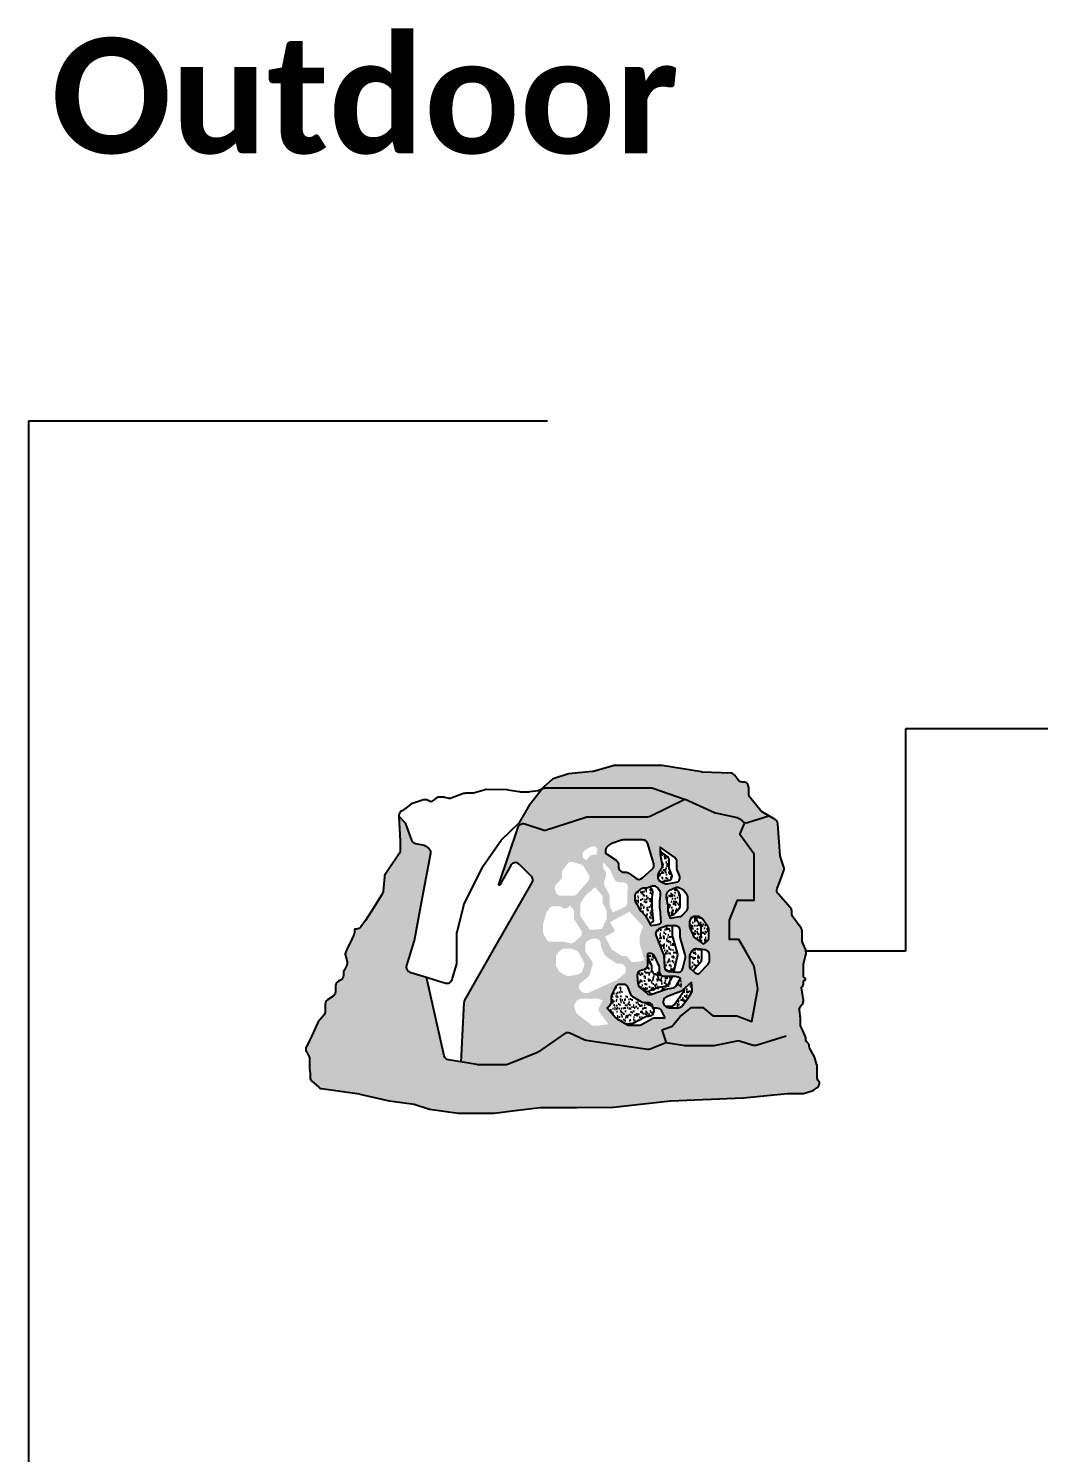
# Model space of a CAD drawing. Header units: inches. Extents: x 110042 to 357611, y 89798 to 292388.
# Drawn here: x 110042 to 139844, y 214573 to 256590 of the extents above; entities that cross this region are included whole.
import ezdxf

# ---------------------------------------------------------------- set-up
doc = ezdxf.new("R2010")
doc.units = ezdxf.units.IN
doc.header["$MEASUREMENT"] = 0
doc.layers.add('E-NOTES', color=4, linetype='Continuous')
doc.layers.add('PMK35', color=7, linetype='Continuous')
doc.styles.add('PMK', font='ROMANS.shx')
pattern_1 = [(37.5, (-10695770.325, 3510156.27), (-1.94738563, 59.5661039), [0, -46.98949607, 0, -52.55404166, 0, -50.235481]), (7.5, (-10695770.325, 3510156.27), (54.71112864, 87.24422463), [0, -25.34959656, 0, -42.35237475, 0, -16.22992463]), (327.5, (-10695808.35, 3510156.27), (96.2710242, 0.17494479), [0, -15.45707108, 0, -55.64545587, 0, -72.64823405]), (317.5, (-10695808.35, 3510156.27), (92.9318252, 27.1325872), [0, -7.72853554, 0, -36.47868774, 0, -41.7340919])]
pattern_2 = [(37.5, (-10695770.32, 3510156.27), (-5.8421569, 178.6983117), [0, -140.9684882, 0, -157.662125, 0, -150.706443]), (7.5, (-10695770.32, 3510156.27), (164.133386, 261.732674), [0, -76.0487897, 0, -127.0571242, 0, -48.6897739]), (327.5, (-10695884.4, 3510156.27), (288.8130726, 0.5248344), [0, -46.3712132, 0, -166.9363676, 0, -217.9447022]), (317.5, (-10695884.4, 3510156.27), (278.7954755, 81.3977615), [0, -23.1856066, 0, -109.4360632, 0, -125.2022757])]

msp = doc.modelspace()

# ---------------------------------------------------------------- hatches: boundary and pattern name
at = {"layer": 'E-NOTES', "linetype": 'Continuous'}
h = msp.add_hatch(dxfattribs=at)
h.set_pattern_fill('AR-SAND', color=251, scale=30.914142)
h.set_pattern_definition(pattern_1)
h.paths.add_polyline_path([(129409, 233853), (128437, 234184), (127306, 234184), (126254, 234184), (125216, 234184), (125490, 234431, -0.108394), (125548, 234464), (125948, 234588, -0.0506), (125979, 234595), (126693, 234665), (127295, 234839, -0.070347), (127338, 234845), (128085, 234845), (128717, 234845, -0.040786), (128742, 234843), (129908, 234652), (130755, 234620, -0.228275), (130873, 234557), (130977, 234417, 0.23817), (131101, 234354), (131139, 234354, -0.414214), (131293, 234199), (131293, 234007, 0.171381), (131328, 233910), (131668, 233489), (131884, 233362), (131260, 233162, -0.393195), (131061, 233229, 0.223213), (130956, 233309), (130312, 233446, -0.054241), (130280, 233457)])
at = {"layer": 'E-NOTES', "linetype": 'Continuous', "true_color": 0x242424}
h = msp.add_hatch(dxfattribs=at)
h.set_pattern_fill('AR-SAND', color=250, scale=30.914142)
h.set_pattern_definition(pattern_1)
h.paths.add_polyline_path([(129409, 233852), (128436, 234182), (125196, 234167), (124516, 233152), (124550, 233106), (124598, 233127), (124671, 233127), (124798, 233085), (125252, 232935), (125295, 232934), (126484, 233323), (126533, 233331), (128316, 233331), (128352, 233335), (128440, 233374), (129409, 233853)])
at = {"layer": 'E-NOTES', "linetype": 'Continuous'}
h = msp.add_hatch(dxfattribs=at)
h.set_pattern_fill('AR-SAND', color=254, scale=30.914142)
h.set_pattern_definition(pattern_1)
h.paths.add_polyline_path([(118349, 225648), (118349, 225746), (118337, 225903, -0.020238), (118336, 225915), (118336, 226181, 0.119275), (118319, 226251), (118241, 226403, -0.2422), (118241, 226544), (118327, 226712), (118403, 226869), (118566, 227245, -0.074055), (118590, 227284), (118763, 227488, 0.178105), (118800, 227588), (118800, 227798, -0.246473), (118867, 227925), (119034, 228041, 0.246473), (119100, 228168), (119100, 228339, -0.282172), (119185, 228476), (119250, 228509, 0.282172), (119334, 228647), (119334, 228724, -0.126313), (119353, 228799), (119428, 228935, 0.192423), (119442, 229049), (119392, 229238, -0.17665), (119402, 229343), (119459, 229465), (119520, 229592), (119582, 229723), (119642, 229851, 0.110845), (119657, 229917), (119657, 229988, -0.507944), (119694, 230021, 0.28192), (119844, 230079), (120032, 229553), (120034, 229547, 0.019432), (120030, 229559), (119844, 230079), (119984, 230262), (120227, 230651), (120488, 231066, 0.121773), (120511, 231137), (120542, 231556, -0.129218), (120568, 231631), (120788, 231961), (120986, 232258, 0.148191), (121012, 232344), (121012, 232611), (120971, 233351), (121134, 233174, -0.096878), (121165, 233124), (121345, 232640, 0.259256), (121459, 232542), (121717, 232490, -0.145587), (121795, 232449), (121863, 232382, -0.249939), (121906, 232243), (121662, 230954), (121419, 229669, -0.028667), (121415, 229652), (121195, 228945, 0.414214), (121297, 228751), (121790, 228598), (122308, 226276, 0.305566), (122433, 226157), (123281, 226016), (124145, 226016, 0.097011), (124203, 226027), (125073, 226382), (125864, 226933, -0.266866), (126017, 226946), (126453, 226744, 0.072074), (126496, 226731), (127360, 226603), (128304, 226464, 0.130382), (128383, 226473), (128832, 226648, -0.136133), (128914, 226656), (129429, 226568), (130247, 226568), (130263, 226572, -0.052298), (130231, 226568), (129442, 226568, -0.042358), (129416, 226570), (128914, 226656, 0.136133), (128832, 226648), (128383, 226473, -0.130382), (128304, 226464), (127360, 226603), (126496, 226731, -0.072074), (126453, 226744), (126017, 226946, 0.266866), (125864, 226933), (125088, 226392, -0.055505), (125057, 226375), (124203, 226027, -0.097011), (124145, 226016), (123294, 226016, -0.041287), (123269, 226018), (122806, 226095), (122901, 227851, -0.116592), (122921, 227919), (123846, 229541), (124903, 231394, 0.341489), (124876, 231581), (124515, 231934, 0.493583), (124272, 231898), (123948, 231319, -0.911035), (123920, 231331), (124488, 233026, -0.414214), (124683, 233123), (125227, 232941, 0.16187), (125324, 232941), (126484, 233323, -0.079772), (126533, 233331), (127305, 233331), (128316, 233331, 0.115157), (128385, 233347), (129409, 233852, -0.012543), (129416, 233849), (130295, 233450), (130956, 233309, -0.138728), (131030, 233269), (131106, 233197, 0.274503), (131260, 233162), (131884, 233362), (132077, 233249, -0.246057), (132153, 233127), (132224, 232179, 0.062628), (132232, 232142), (132332, 231846, -0.173678), (132330, 231742), (132216, 231442), (132129, 231213, 0.278875), (132158, 231055), (132524, 230643, -0.183445), (132563, 230541), (132563, 230471, 0.161714), (132594, 230379), (132841, 230048, -0.161714), (132871, 229955), (132871, 229665, 0.110118), (132886, 229599), (132977, 229406, -0.170029), (132987, 229304), (132910, 228981, 0.05881), (132905, 228945), (132905, 228667, 0.157427), (132935, 228577), (132965, 228535, -0.702687), (132950, 228510, 0.461276), (132914, 228479), (132914, 228426, -0.215177), (132862, 228310, 0.253831), (132852, 228283), (132906, 227918, -0.275108), (132851, 227770, 0.259385), (132793, 227632), (132820, 227381, -0.026949), (132821, 227365), (132821, 227207, 0.10168), (132833, 227146), (132877, 227045), (132966, 226836, -0.103421), (132979, 226774, 0.200858), (133024, 226663), (133072, 226615, -0.199068), (133081, 226594), (133081, 226550, 0.131044), (133102, 226473), (133233, 226244, -0.059988), (133248, 226210), (133306, 226009, -0.070501), (133312, 225966), (133312, 225812), (133312, 225640, 0.146808), (133337, 225555), (133379, 225492, -0.146808), (133384, 225475), (133384, 225474, -0.243802), (133318, 225348), (133206, 225269, -0.07539), (133165, 225248), (132937, 225174, -0.078475), (132890, 225167), (132442, 225167), (131138, 225043, -0.013307), (131130, 225042), (128987, 224953), (127307, 224767, -0.025352), (127291, 224766), (126227, 224757, -0.002211), (126226, 224757), (125144, 224757), (124484, 224673), (123782, 224583, -0.031714), (123762, 224582), (122746, 224582, -0.035968), (122724, 224583), (121870, 224707, -0.04363), (121844, 224713), (121439, 224847), (120698, 224948, -0.022702), (120684, 224950), (119810, 225152), (118687, 225313, -0.146246), (118607, 225351), (118464, 225477), (118402, 225532, -0.215009)])
h.paths.add_polyline_path([(126725, 227172), (126884, 227172), (127152, 227211), (126895, 227554, -0.297589), (126884, 227722), (126985, 227902), (126913, 227942, 0.128938), (126837, 227962), (126594, 227962), (126349, 227962, 0.223219), (126230, 227906), (126177, 227842, 0.266417), (126151, 227690), (126194, 227571, 0.142282), (126245, 227501), (126631, 227204, 0.165566)], flags=16)
h.paths.add_polyline_path([(127408, 227366), (127696, 227199, 0.132509), (127773, 227178), (128039, 227178, 0.122566), (128111, 227196), (128256, 227272), (128467, 227385, -0.122566), (128540, 227403), (128823, 227403), (128727, 227598, 0.286094), (128589, 227684), (128468, 227684), (128468, 227708), (128466, 227710, 0.378512), (128313, 227846), (128204, 227846, -0.137703), (128124, 227869), (127876, 228019, -0.163477), (127813, 228095), (127737, 228288, 0.308117), (127593, 228386), (127488, 228386), (127488, 228386, 0.279534), (127356, 228295), (127249, 228054, 0.105408), (127235, 227991), (127235, 227872, -0.218129), (127182, 227755), (127113, 227696), (127369, 227398, 0.083215)], flags=16)
h.paths.add_polyline_path([(126503, 228130, 0.12614), (126578, 228143), (127379, 228504, 0.061401), (127411, 228524), (127602, 228675, 0.229331), (127661, 228796), (127661, 228842, 0.414214), (127506, 228996), (127445, 228996, -0.15518), (127356, 229025), (127264, 229090), (127074, 229224, -0.141229), (127020, 229291), (126940, 229485, -0.098766), (126928, 229544), (126928, 229585, 0.414214), (126773, 229739), (126700, 229739), (126700, 229739, 0.086705), (126648, 229724), (126559, 229682, 0.289957), (126470, 229542), (126470, 229403, 0.154011), (126498, 229314), (126659, 229084, -0.227649), (126681, 228952), (126600, 228675, -0.155256), (126548, 228597), (126399, 228479), (126341, 228433, 0.414214), (126316, 228216), (126341, 228184), (126341, 228184, 0.190403), (126443, 228134)], flags=16)
h.paths.add_polyline_path([(126043, 228638, 0.056486), (126078, 228642), (126275, 228688, 0.259509), (126387, 228788), (126434, 228925, 0.206567), (126424, 229047), (126283, 229315, 0.198503), (126192, 229391), (126066, 229430, 0.07555), (126020, 229437), (125848, 229437, 0.210922), (125733, 229386), (125645, 229289, 0.186957), (125604, 229185), (125604, 228977, 0.12914), (125624, 228901), (125689, 228787, 0.142864), (125751, 228727), (125883, 228656, 0.122981), (125955, 228638)], flags=16)
h.paths.add_polyline_path([(128282, 228124, 0.270689), (128435, 228096), (128830, 228239, -0.039671), (128853, 228246), (129060, 228286, 0.222368), (129166, 228363), (129276, 228561), (129212, 228596, 0.127121), (129137, 228616), (128817, 228616, -0.414214), (128663, 228770), (128663, 228856, 0.106476), (128649, 228920), (128520, 229205, 0.414214), (128316, 229283), (128305, 229278), (128305, 228961, -0.406154), (128155, 228806, 0.426635), (128005, 228641), (128022, 228408, 0.200167), (128075, 228302)], flags=16)
h.paths.add_polyline_path([(128807, 227774), (128836, 227741), (128836, 227741, 0.198928), (128945, 227696), (129218, 227696, 0.244605), (129344, 227761), (129493, 227974), (129598, 228123, 0.176707), (129625, 228225), (129605, 228453), (129331, 228205, -0.093773), (129282, 228175), (128897, 228030), (128869, 228019, 0.521161)], flags=16)
h.paths.add_polyline_path([(127845, 229044), (127972, 229044), (128210, 229094), (128077, 229580), (128077, 229812), (128177, 230094), (128005, 230282), (127777, 230532), (127408, 230332), (127203, 230221), (127348, 229953), (127050, 229792), (127256, 229411), (127551, 229227), (127684, 229227)], flags=16)
h.paths.add_polyline_path([(126152, 229637), (126320, 229785, 0.369536), (126348, 229984), (126164, 230272, -0.142978), (126140, 230355), (126140, 230522, 0.20482), (126092, 230634), (126014, 230708), (125982, 230674, -0.414214), (125763, 230669), (125742, 230689), (125534, 230689, 0.235448), (125410, 230628), (125348, 230545, 0.089485), (125323, 230496), (125233, 230195, 0.072341), (125227, 230151), (125227, 229930, 0.131859), (125248, 229853), (125324, 229720, 0.267732), (125458, 229643), (125836, 229643, -0.062614), (125875, 229638), (126012, 229603, 0.248191)], flags=16)
h.paths.add_polyline_path([(128944, 228763), (129185, 228742, 0.372362), (129349, 228860), (129424, 229178, 0.13063), (129422, 229258), (129280, 229738, -0.071926), (129274, 229782), (129274, 229960, 0.414214), (129119, 230115), (128904, 230115, 0.096345), (128846, 230103), (128644, 230022, 0.414214), (128558, 229821), (128773, 229291, -0.081336), (128784, 229242), (128804, 228908, 0.371796)], flags=16)
h.paths.add_polyline_path([(126605, 229993), (126960, 230020), (127102, 230320), (127102, 230561), (126988, 230779), (126988, 230992), (126758, 231254), (126467, 230999), (126321, 230768), (126321, 230408)], flags=16)
h.paths.add_polyline_path([(129601, 228821), (129702, 228740, 0.059764), (129733, 228720), (129811, 228684), (130093, 228984, 0.190406), (130135, 229090), (130135, 229252, 0.372445), (130002, 229404), (129867, 229424), (129763, 229439, 0.309428), (129607, 229363), (129564, 229287, 0.129502), (129544, 229211), (129544, 228941, 0.226951)], flags=16)
h.paths.add_polyline_path([(128411, 230121), (128601, 230148, 0.134935), (128676, 230181), (128711, 230209), (128676, 230613, -0.021379), (128675, 230626), (128675, 230876, -0.023163), (128676, 230890), (128691, 231051, 0.174782), (128665, 231153), (128618, 231221, 0.33589), (128441, 231280), (128288, 231229, -0.081405), (128238, 231221), (128186, 231221, 0.177824), (128086, 231184), (127983, 231096, 0.220172), (127928, 230978), (127928, 230905, 0.125581), (127947, 230831), (127989, 230755), (128080, 230588, 0.07286), (128107, 230552), (128222, 230438, -0.067228), (128247, 230406), (128376, 230182)], flags=16)
h.paths.add_polyline_path([(127278, 230509), (127395, 230561), (127619, 230661, 0.295639), (127710, 230802), (127710, 231134, -0.094305), (127720, 231191, 0.545471), (127569, 231402), (127477, 231397, -0.310623), (127328, 231489), (127213, 231747, 0.086137), (127184, 231791), (126991, 231994), (126991, 231872, 0.162424), (127022, 231779), (127057, 231732, -0.258207), (127077, 231584), (127078, 231584), (127027, 231426, 0.197922), (127036, 231308), (127169, 231046, -0.118108), (127186, 230976), (127186, 230748, 0.105638), (127200, 230684)], flags=16)
h.paths.add_polyline_path([(128448, 230658, -0.021379), (128447, 230671), (128447, 230928), (128448, 230935, 0.023163), (128447, 230921), (128447, 230665)], flags=0)
h.paths.add_polyline_path([(129714, 229754), (129958, 229573), (130058, 229651, 0.231597), (130118, 229773), (130118, 230002, 0.160237), (130087, 230094), (129915, 230327, 0.238169), (129791, 230390), (129704, 230390, 0.414214), (129549, 230235), (129549, 230096, 0.110147), (129564, 230030), (129666, 229813, 0.124176)], flags=16)
h.paths.add_polyline_path([(126111, 231002, 0.219016), (126229, 231056), (126559, 231441, 0.328635), (126572, 231624), (126425, 231858, 0.180123), (126339, 231924), (126108, 231994, 0.318828), (125938, 231938), (125811, 231763, 0.159449), (125781, 231672), (125781, 231570, -0.199071), (125736, 231461), (125612, 231337, 0.292546), (125576, 231175), (125603, 231103, 0.31438), (125748, 231002)], flags=16)
h.paths.add_polyline_path([(128983, 230335), (129255, 230384, 0.163076), (129342, 230431), (129456, 230555, 0.188686), (129497, 230660), (129497, 230945, 0.162417), (129466, 231038), (129392, 231137, 0.116406), (129337, 231183), (129246, 231228, 0.230201), (129111, 231229), (128955, 231155), (128950, 231153, 0.289985), (128862, 231014), (128862, 230922), (128901, 230742, -0.053743), (128905, 230709), (128905, 230553, 0.081849), (128913, 230504), (128953, 230386)], flags=16)
h.paths.add_polyline_path([(128159, 231525), (128444, 231782, 0.285862), (128490, 231939), (128369, 232362), (128320, 232535, 0.335162), (128172, 232647), (127973, 232647), (127587, 232647, 0.082635), (127537, 232638), (127227, 232533, 0.119632), (127166, 232493), (127110, 232435, 0.19355), (127067, 232328), (127067, 232255), (127382, 232051, -0.2544), (127452, 231922), (127452, 231851, 0.414214), (127607, 231697), (127667, 231697, -0.16028), (127759, 231667), (127964, 231515, 0.356547)], flags=16)
h.paths.add_polyline_path([(128793, 231368, 0.167213), (128893, 231354), (129201, 231413), (129211, 231422, 0.31591), (129247, 231596), (129187, 231735, -0.102278), (129174, 231797), (129174, 232000, 0.242629), (129109, 232126), (128680, 232432), (128680, 232237), (128735, 231898, -0.186768), (128712, 231788), (128635, 231669, 0.145375), (128609, 231585), (128609, 231557, 0.281129), (128693, 231420)], flags=16)
h.paths.add_polyline_path([(126497, 232042), (126605, 232163, -0.213142), (126720, 232214), (126801, 232214), (126828, 232400), (126816, 232412, 0.353404), (126624, 232438), (126463, 232340, 0.502872), (126440, 232093)], flags=16)
h = msp.add_hatch(dxfattribs=at)
h.set_pattern_fill('AR-SAND', color=250, scale=92.742426)
h.set_pattern_definition(pattern_2)
h.paths.add_polyline_path([(129019, 231642, -0.343686), (128971, 231458), (128718, 231409, -0.328584), (128609, 231557, -0.192911), (128635, 231669), (128712, 231788, 0.186768), (128735, 231898), (128682, 232225, -0.135582), (128691, 232307), (128881, 232171, -0.242629), (128946, 232045), (128946, 231810)])
h = msp.add_hatch(dxfattribs=at)
h.set_pattern_fill('AR-SAND', color=250, scale=92.742426)
h.set_pattern_definition(pattern_2)
h.paths.add_polyline_path([(128447, 230665), (128482, 230264, -0.225604), (128370, 230193), (128237, 230424), (128107, 230552, -0.07286), (128080, 230588), (127989, 230755), (127947, 230831, -0.125581), (127928, 230905, -0.363777), (127983, 231096), (128086, 231184, -0.224654), (128213, 231223, 0.123478), (128288, 231229), (128392, 231264), (128437, 231198, -0.174782), (128463, 231097), (128447, 230928)])
h = msp.add_hatch(dxfattribs=at)
h.set_pattern_fill('AR-SAND', color=250, scale=92.742426)
h.set_pattern_definition(pattern_2)
h.paths.add_polyline_path([(129269, 230706, -0.188686), (129228, 230601), (129113, 230477, -0.163076), (129027, 230429), (128943, 230414), (128913, 230504, -0.081849), (128905, 230553), (128905, 230726), (128866, 230906, -0.053743), (128862, 230939, -0.452608), (128950, 231153), (129109, 231228, -0.223768), (129191, 231125, -0.270347), (129269, 230991)])
h = msp.add_hatch(dxfattribs=at)
h.set_pattern_fill('AR-SAND', color=250, scale=92.742426)
h.set_pattern_definition(pattern_2)
h.paths.add_polyline_path([(129676, 230387, 0.362652), (129549, 230235), (129549, 230061), (129682, 229777), (129958, 229573), (130118, 229698), (130118, 230053), (129915, 230327, 0.238169), (129791, 230390), (129674, 230390)])
h = msp.add_hatch(dxfattribs=at)
h.set_pattern_fill('AR-SAND', color=250, scale=92.742426)
h.set_pattern_definition(pattern_2)
h.paths.add_polyline_path([(129194, 229303, -0.13063), (129196, 229224), (129090, 228776), (128862, 228795, -0.214395), (128804, 228908), (128782, 229267), (128558, 229821, -0.414214), (128644, 230022), (128846, 230103, -0.096345), (128904, 230115), (129045, 230115), (129045, 229805)])
h = msp.add_hatch(dxfattribs=at)
h.set_pattern_fill('AR-SAND', color=250, scale=92.742426)
h.set_pattern_definition(pattern_2)
h.paths.add_polyline_path([(129591, 229322, -0.389265), (129763, 229439), (129907, 229418), (129907, 229135, -0.190406), (129865, 229029), (129646, 228796, -0.316411), (129544, 228941), (129544, 229211, -0.202626)])
h = msp.add_hatch(dxfattribs=at)
h.set_pattern_fill('AR-SAND', color=250, scale=92.742426)
h.set_pattern_definition(pattern_2)
h.paths.add_polyline_path([(128351, 228065), (128830, 228239, -0.47322), (129049, 228334, -0.950784), (129212, 228596, -0.952598), (129111, 228264), (129276, 228561), (129082, 228668), (129053, 228616), (128817, 228616), (128758, 228628, -0.303557), (128663, 228770, -0.988751), (128473, 229019, 0.892905), (128316, 229283), (128284, 229268), (128305, 229223), (128305, 228961, -0.406154), (128155, 228806, 0.426635), (128005, 228641), (128026, 228344)])
h = msp.add_hatch(dxfattribs=at)
h.set_pattern_fill('AR-SAND', color=250, scale=92.742426)
h.set_pattern_definition(pattern_2)
h.paths.add_polyline_path([(127182, 227755, 0.218129), (127235, 227872), (127235, 227991, -0.105408), (127249, 228054), (127356, 228295, -0.279534), (127488, 228386), (127585, 228140, 0.163477), (127648, 228065), (127896, 227914, 0.137703), (127976, 227891), (128087, 227891), (128124, 227869, 0.137703), (128204, 227846), (128240, 227846), (128333, 227786, 0.041024), (128355, 227774), (128457, 227730), (128466, 227710, -0.042102), (128467, 227684), (128479, 227684), (128486, 227671, -0.555096), (128347, 227448), (128312, 227448, 0.122566), (128239, 227430), (128028, 227318), (127883, 227241, -0.122566), (127811, 227223), (127654, 227223), (127408, 227366, -0.083215), (127369, 227398), (127113, 227696)])
h = msp.add_hatch(dxfattribs=at)
h.set_pattern_fill('AR-SAND', color=250, scale=92.742426)
h.set_pattern_definition(pattern_2)
h.paths.add_polyline_path([(129116, 227807), (129265, 228019), (129402, 228214), (129398, 228265), (129605, 228453), (129625, 228225, -0.176707), (129598, 228123), (129493, 227974), (129344, 227761, -0.244605), (129218, 227696), (128990, 227741, 0.244605)])

# ---------------------------------------------------------------- linework, layer by layer
at = {"color": 18, "true_color": 0x000000}
for p, q in [((125352, 245004), (110042, 245004)), ((110042, 245004), (110042, 172556))]:
    msp.add_line(p, q, dxfattribs=at)
at = {"color": 5}
for p, q in [((159531, 235922), (135919, 235922)), ((135919, 235922), (135919, 229361)), ((135919, 229361), (132945, 229361))]:
    msp.add_line(p, q, dxfattribs=at)
at = {"layer": 'E-NOTES', "color": 250, "linetype": 'Continuous', "elevation": 699}
for points in [[(133206, 225269), (133318, 225348, 0.243802), (133384, 225474), (133384, 225475, 0.146808), (133379, 225492), (133337, 225555, -0.146808), (133312, 225640), (133312, 225966, 0.070501), (133306, 226009), (133248, 226210, 0.059988), (133233, 226244), (133102, 226473, -0.131044), (133081, 226550), (133081, 226594, 0.199068), (133072, 226615), (133024, 226663, -0.199068), (132979, 226773), (132979, 226775, 0.10168), (132966, 226836), (132877, 227045), (132833, 227146, -0.10168), (132821, 227207), (132821, 227365, 0.026949), (132820, 227381), (132793, 227632, -0.2121), (132831, 227751), (132868, 227793, 0.222377), (132906, 227918), (132852, 228283, -0.242663), (132861, 228310), (132867, 228315, 0.204069), (132914, 228426), (132914, 228479, -0.414214), (132945, 228510), (132952, 228510, 0.611517), (132965, 228535), (132935, 228577, -0.157427), (132905, 228667), (132905, 228945, -0.05881), (132910, 228981), (132987, 229304, 0.170029), (132977, 229406), (132886, 229599, -0.110118), (132871, 229665), (132871, 229955, 0.161714), (132841, 230048), (132594, 230379, -0.161714), (132563, 230471), (132563, 230541, 0.183445), (132524, 230643), (132158, 231055, -0.278875), (132129, 231213), (132216, 231442), (132330, 231742, 0.173678), (132332, 231846), (132232, 232142, -0.062628), (132224, 232179), (132153, 233127, 0.246057), (132077, 233249), (131692, 233475, -0.090657), (131650, 233511), (131328, 233910, -0.171381), (131293, 234007), (131293, 234199, 0.414214), (131139, 234354), (131101, 234354, -0.23817), (130977, 234417), (130873, 234557, 0.228275), (130755, 234620), (129917, 234651, -0.031389), (129898, 234653), (128742, 234843, 0.040786), (128717, 234845), (127338, 234845, 0.070347), (127295, 234839), (126706, 234669, -0.045536), (126678, 234664), (125979, 234595, 0.0506), (125948, 234588), (125548, 234464, 0.108394), (125490, 234431), (125163, 234137, -0.148897), (125081, 234099), (124833, 234063, -0.03546), (124812, 234062), (124549, 234062, -0.040965), (124524, 234064), (124184, 234120, 0.03473), (124162, 234122), (123561, 234137, 0.07917), (123513, 234130), (123176, 234029, -0.072908), (123132, 234023), (122933, 234023, 0.086979), (122881, 234014), (122512, 233881, -0.15188), (122421, 233876), (122317, 233903, 0.064055), (122278, 233909), (122161, 233909, 0.155622), (122072, 233880), (121989, 233821), (121930, 233779, -0.279783), (121898, 233777), (121817, 233818, 0.202904), (121697, 233827), (121348, 233709, 0.078406), (121305, 233686), (121175, 233589), (121052, 233498), (121033, 233484, 0.25168), (120971, 233351), (121012, 232615, -0.01387), (121012, 232607), (121012, 232344, -0.148191), (120986, 232258), (120568, 231631, 0.129218), (120542, 231556), (120511, 231137, -0.121773), (120488, 231066), (120227, 230651), (119988, 230268, -0.023541), (119980, 230256), (119844, 230079, -0.233481), (119722, 230019), (119688, 230019, 0.414214), (119657, 229988), (119657, 229917, -0.110845), (119642, 229851), (119582, 229723), (119520, 229592), (119459, 229465), (119402, 229343, 0.17665), (119392, 229238), (119442, 229049, -0.192423), (119428, 228935), (119353, 228799, 0.126313), (119334, 228724), (119334, 228647, -0.282172), (119250, 228509), (119185, 228476, 0.282172), (119100, 228339), (119100, 228168, -0.246473), (119034, 228041), (118867, 227925, 0.246473), (118800, 227798), (118800, 227588, -0.178105), (118763, 227488), (118590, 227284, 0.074055), (118566, 227245), (118404, 226872, -0.009205), (118401, 226867), (118328, 226714, -0.007368), (118326, 226710), (118241, 226544, 0.2422), (118241, 226403), (118319, 226251, -0.119275), (118336, 226181), (118336, 225915, 0.020238), (118337, 225903), (118349, 225752, -0.020238), (118349, 225740), (118349, 225648, 0.215009), (118402, 225532), (118464, 225477), (118607, 225351, 0.146246), (118687, 225313), (119804, 225153, -0.020978), (119817, 225151), (120684, 224950, 0.022702), (120698, 224948), (121425, 224849, -0.045612), (121452, 224842), (121844, 224713, 0.04363), (121870, 224707), (122724, 224583, 0.035968), (122746, 224582), (123762, 224582, 0.031714), (123782, 224583), (124484, 224673), (125135, 224755, -0.031714), (125154, 224757), (126226, 224757, 0.002211), (126227, 224757), (127291, 224766, 0.025352), (127307, 224767), (128982, 224953, -0.017155), (128993, 224953), (131130, 225042, 0.013307), (131138, 225043), (132435, 225166, -0.023715), (132450, 225167), (132890, 225167, 0.078475), (132937, 225174), (133165, 225248, 0.07539)], [(128159, 231525), (128444, 231782, 0.285862), (128490, 231939), (128369, 232362), (128320, 232535, 0.335162), (128172, 232647), (127587, 232647, 0.082635), (127537, 232638), (127227, 232533, 0.119632), (127166, 232493), (127110, 232435, 0.19355), (127067, 232328), (127067, 232255), (127382, 232051, -0.2544), (127452, 231922), (127452, 231851, 0.414214), (127607, 231697), (127667, 231697, -0.16028), (127759, 231667), (127964, 231515, 0.356547)], [(129201, 231413), (129211, 231422, 0.31591), (129247, 231596), (129187, 231735, -0.102278), (129174, 231797), (129174, 232000, 0.242629), (129109, 232126), (128680, 232432), (128680, 232250, 0.040298), (128682, 232225), (128735, 231898, -0.186768), (128712, 231788), (128635, 231669, 0.145375), (128609, 231585), (128609, 231557, 0.281129), (128693, 231420), (128793, 231368, 0.167213), (128893, 231354)], [(128665, 231153), (128618, 231221, 0.33589), (128441, 231280), (128288, 231229, -0.081405), (128238, 231221), (128186, 231221, 0.177824), (128086, 231184), (127983, 231096, 0.220172), (127928, 230978), (127928, 230905, 0.125581), (127947, 230831), (127989, 230755), (128080, 230588, 0.07286), (128107, 230552), (128222, 230438, -0.067228), (128247, 230406), (128376, 230182), (128411, 230121), (128601, 230148, 0.134935), (128676, 230181), (128711, 230209), (128676, 230613, -0.021379), (128675, 230626), (128675, 230876, -0.023163), (128676, 230890), (128691, 231051, 0.174782)], [(128983, 230335), (129255, 230384, 0.163076), (129342, 230431), (129456, 230555, 0.188686), (129497, 230660), (129497, 230945, 0.162417), (129466, 231038), (129392, 231137, 0.116406), (129337, 231183), (129246, 231228, 0.230201), (129111, 231229), (128955, 231155), (128950, 231153, 0.289985), (128862, 231014), (128862, 230939, 0.053743), (128866, 230906), (128901, 230742, -0.053743), (128905, 230709), (128905, 230553, 0.081849), (128913, 230504), (128948, 230401, 0.051914), (128961, 230372)], [(129349, 228860), (129424, 229178, 0.13063), (129422, 229258), (129280, 229738, -0.071926), (129274, 229782), (129274, 229960, 0.414214), (129119, 230115), (128904, 230115, 0.096345), (128846, 230103), (128644, 230022, 0.414214), (128558, 229821), (128773, 229291, -0.081336), (128784, 229242), (128804, 228908, 0.371796), (128944, 228763), (129185, 228742, 0.372362)], [(129811, 228684), (130093, 228984, 0.190406), (130135, 229090), (130135, 229252, 0.372445), (130002, 229404), (129867, 229424), (129763, 229439, 0.309428), (129607, 229363), (129564, 229287, 0.129502), (129544, 229211), (129544, 228941, 0.226951), (129601, 228821), (129702, 228740, 0.059764), (129733, 228720)], [(129166, 228363), (129276, 228561), (129212, 228596, 0.127121), (129137, 228616), (128817, 228616, -0.414214), (128663, 228770), (128663, 228856, 0.106476), (128649, 228920), (128520, 229205, 0.414214), (128316, 229283), (128305, 229278), (128305, 228961, -0.393409), (128161, 228807), (128148, 228806, 0.414214), (128005, 228641), (128022, 228408, 0.200167), (128075, 228302), (128282, 228124, 0.270689), (128435, 228096), (128830, 228239, -0.039671), (128853, 228246), (129060, 228286, 0.222368)], [(129605, 228453), (129331, 228205, -0.093773), (129282, 228175), (128897, 228030), (128869, 228019, 0.521161), (128807, 227774), (128828, 227749, 0.217989), (128945, 227696), (129218, 227696, 0.244605), (129344, 227761), (129493, 227974), (129598, 228123, 0.176707), (129625, 228225)]]:
    msp.add_lwpolyline(points, format="xyb", close=True, dxfattribs=at)
for points in [[(120971, 233351), (121134, 233174, -0.096878), (121165, 233124), (121345, 232640, 0.259256), (121459, 232542), (121717, 232490, -0.145587), (121795, 232449), (121863, 232382, -0.249939), (121906, 232243), (121662, 230954), (121419, 229669, -0.028667), (121415, 229652), (121195, 228945, 0.414214), (121297, 228751), (121790, 228598), (122345, 228426, 0.414214), (122539, 228527), (122674, 228962, 0.074759), (122681, 229007), (122683, 229892, -0.060629), (122688, 229929), (122886, 230721, -0.05337), (122897, 230751), (123438, 231848, -0.038216), (123450, 231868), (123991, 232639, -0.047446), (124010, 232661), (124521, 233157, 0.070032), (124548, 233191), (124840, 233700, -0.035344), (124852, 233718), (125169, 234125, -0.231048), (125291, 234184), (128411, 234184, -0.082359), (128461, 234176), (129402, 233855, -0.024546), (129416, 233849), (130280, 233457, 0.054241), (130312, 233446), (130956, 233309, -0.138728), (131030, 233269), (131106, 233197, 0.274503), (131260, 233162), (131884, 233362)], [(122806, 226095), (122901, 227851, -0.116592), (122921, 227919), (123846, 229541), (124903, 231394, 0.341489), (124876, 231581), (124515, 231934, 0.493583), (124272, 231898), (123948, 231319, -0.911035), (123920, 231331), (124488, 233026, -0.414214), (124683, 233123), (125227, 232941, 0.16187), (125324, 232941), (126484, 233323, -0.079772), (126533, 233331), (128316, 233331, 0.115157), (128385, 233347), (129409, 233853)], [(128973, 231458), (128983, 231468, 0.31591), (129019, 231642), (128959, 231781, -0.102278), (128946, 231842), (128946, 232045, 0.242629), (128881, 232171), (128680, 232315)], [(128370, 230193), (128373, 230194, 0.134935), (128448, 230227), (128482, 230254), (128448, 230658, -0.021379), (128447, 230671), (128447, 230921, -0.023163), (128448, 230935), (128463, 231097, 0.174782), (128437, 231198), (128392, 231264)], [(128943, 230414), (129027, 230429, 0.163076), (129113, 230477), (129228, 230601, 0.188686), (129269, 230706), (129269, 230991, 0.162417), (129238, 231083), (129164, 231182, 0.116406), (129109, 231228), (129109, 231228)], [(129958, 229573), (130058, 229651, 0.231597), (130118, 229773), (130118, 230002, 0.160237), (130087, 230094), (129915, 230327, 0.238169), (129791, 230390), (129704, 230390, 0.414214), (129549, 230235), (129549, 230096, 0.110147), (129564, 230030), (129666, 229813, 0.124176), (129714, 229754), (129958, 229573)], [(129811, 229682), (129830, 229696, 0.231597), (129890, 229819), (129890, 230047, 0.160237), (129859, 230139), (129674, 230390)], [(129090, 228776), (129196, 229224, 0.13063), (129194, 229303), (129052, 229784, -0.071926), (129045, 229827), (129045, 230115)], [(129640, 228790), (129865, 229029, 0.190406), (129907, 229135), (129907, 229418)], [(128708, 228661), (128589, 228661, -0.414214), (128435, 228816), (128435, 228935), (128305, 229223)], [(132396, 226859), (131512, 226587, -0.150728), (131421, 226587), (131018, 226712, 0.127844), (130941, 226715), (130263, 226572, -0.052298), (130231, 226568), (129442, 226568, -0.042358), (129416, 226570), (128914, 226656, 0.136133), (128832, 226648), (128383, 226473, -0.130382), (128304, 226464), (127360, 226603), (126496, 226731, -0.072074), (126453, 226744), (126017, 226946, 0.266866), (125864, 226933), (125088, 226392, -0.055505), (125057, 226375), (124203, 226027, -0.097011), (124145, 226016), (123294, 226016, -0.041287), (123269, 226018), (122433, 226157, -0.305566), (122308, 226276), (121790, 228598)], [(128246, 228155), (128613, 228289), (128832, 228331, 0.222368), (128938, 228408), (129048, 228606), (129031, 228616)], [(128824, 227400), (128727, 227598, 0.286094), (128589, 227684), (128468, 227684), (128468, 227691, 0.414214), (128313, 227846), (128204, 227846, -0.137703), (128124, 227869), (127876, 228019, -0.163477), (127813, 228095), (127737, 228288, 0.308117), (127593, 228386), (127497, 228386, 0.295887), (127356, 228295), (127249, 228054, 0.105408), (127235, 227991), (127235, 227872, -0.218129), (127182, 227755), (127113, 227696), (127369, 227398, 0.083215), (127408, 227366), (127696, 227199, 0.132509), (127773, 227178), (128039, 227178, 0.122566), (128111, 227196), (128256, 227272), (128467, 227385, -0.122566), (128540, 227403), (128823, 227403)], [(128836, 227741), (128990, 227741, 0.244605), (129116, 227807), (129265, 228019), (129402, 228214), (129398, 228265)], [(128468, 227708), (128457, 227730), (128355, 227774, -0.041024), (128333, 227786), (128240, 227846)], [(127654, 227223), (127811, 227223, 0.122566), (127883, 227241), (128028, 227318), (128239, 227430, -0.122566), (128312, 227448), (128347, 227448, 0.555096), (128486, 227671), (128479, 227684)]]:
    msp.add_lwpolyline(points, format="xyb", dxfattribs=at)
for points in [[(128871, 226663), (128743, 227049), (129039, 227148), (129272, 227435), (129607, 227699), (129942, 227699), (130232, 227455), (130938, 227455), (131381, 227293), (131559, 228257), (131452, 228919), (131204, 229355), (131003, 229707), (130724, 229707), (130724, 230278), (130958, 230875), (131451, 230875), (131451, 232229), (131035, 232813), (131173, 233134)], [(128714, 231409), (128973, 231458)], [(128862, 228795), (129090, 228776)]]:
    msp.add_lwpolyline(points, dxfattribs=at)

# ---------------------------------------------------------------- texts
at = {"layer": 'PMK35', "color": 6, "insert": (110712, 256311), "char_height": 3404.65, "width": 40789.82, "attachment_point": 1, "style": 'PMK'}
msp.add_mtext('{\\fCalibri|b1|i0|c0|p34;\\C2;\\c2092017;Outdoor}', dxfattribs=at)

doc.saveas('drawing.dxf')
